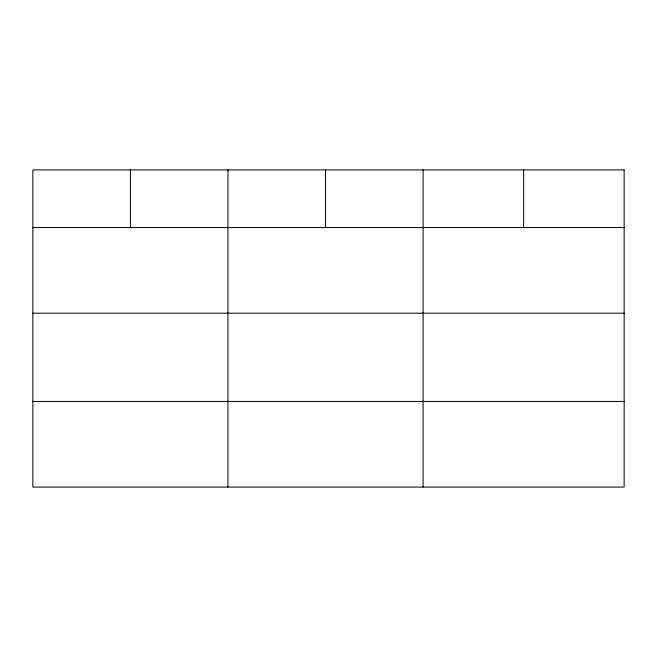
<?xml version="1.0" encoding="UTF-8"?>
<svg xmlns="http://www.w3.org/2000/svg" width="657" height="657" viewBox="0 0 657 657"><rect width="100%" height="100%" fill="white"/><g stroke="black" fill="none" stroke-linecap="round" stroke-linejoin="round"><path stroke-width="0.99" d="M32.85 227.552L624.15 227.552M32.85 313.192L624.15 313.192M32.85 401.435L624.15 401.435M523.629 169.925L523.629 227.552M423.108 169.925L423.108 487.075M325.543 169.925L325.543 227.552M227.979 169.925L227.979 487.075M130.415 169.925L130.415 227.552M624.15 169.925L32.85 169.925L32.85 487.075L624.15 487.075L624.15 169.925"/></g></svg>
